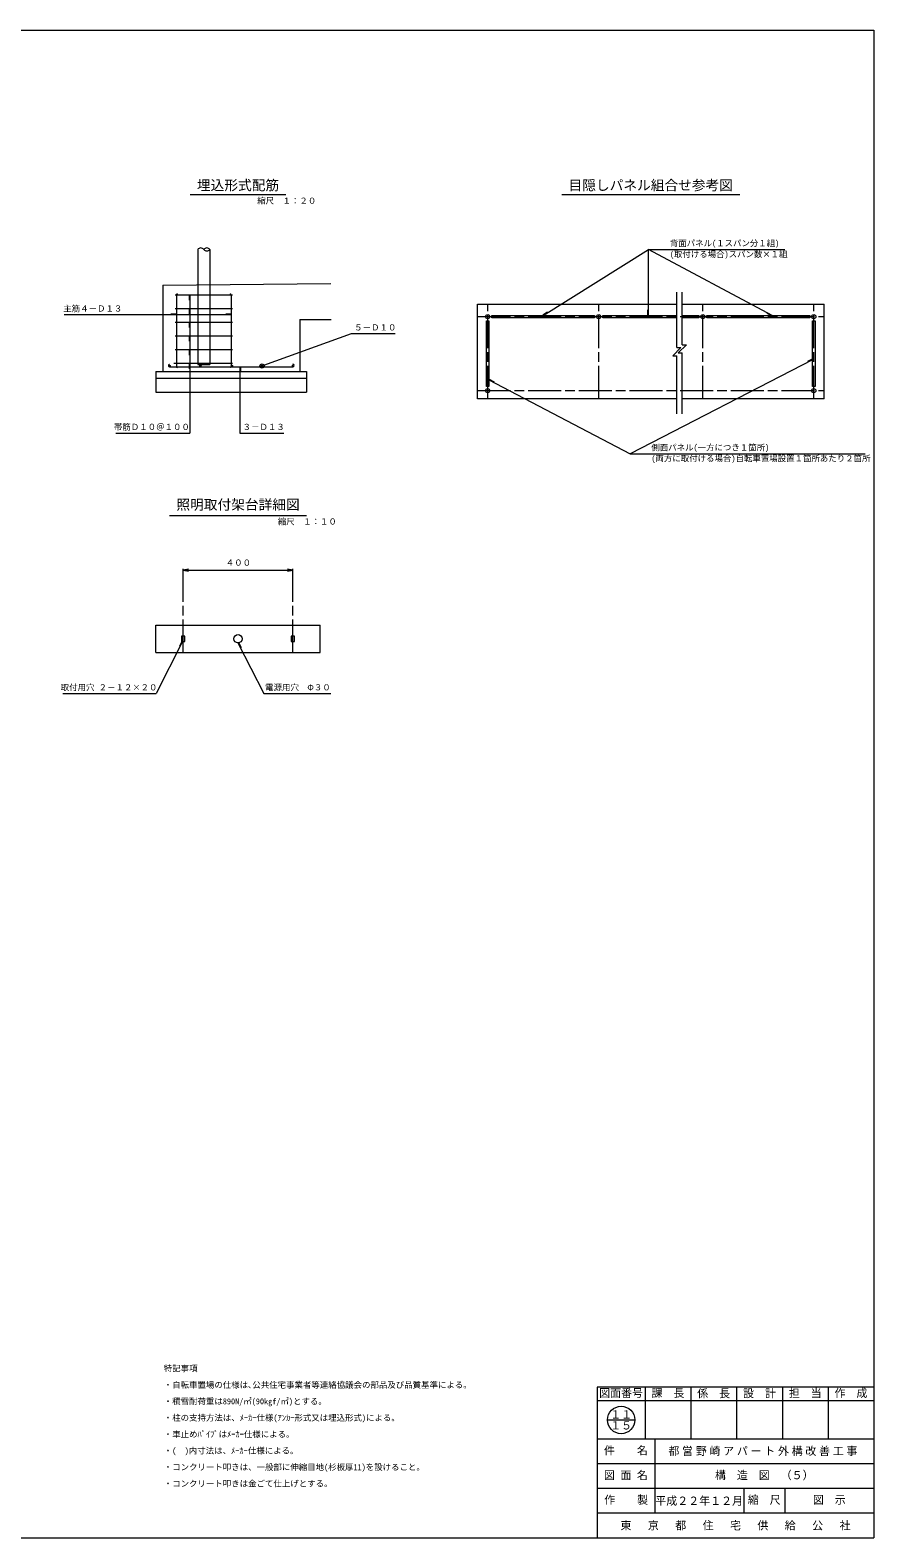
# Model space of a CAD drawing. Units: millimetres at full size, sheet at 1:20, with parts at other scales. Extents: x 474 to 16274, y 399 to 11399.
# Drawn here: x 10115 to 16274, y 399 to 11399 of the extents above; entities that cross this region are included whole.
import ezdxf
from ezdxf.enums import TextEntityAlignment as Align

# ---------------------------------------------------------------- set-up
doc = ezdxf.new("R2010")
doc.units = ezdxf.units.MM
doc.header["$LTSCALE"] = 20
doc.linetypes.add('CHAIN', pattern=[18.5, 12, -1.5, 3.5, -1.5])
for name, color, linetype, lineweight in [('レイヤ0', 2, 'Continuous', 13), ('レイヤ1', 2, 'Continuous', 13), ('レイヤ2', 3, 'Continuous', 18)]:
    doc.layers.add(name, color=color, linetype=linetype, lineweight=lineweight)
doc.styles.add('ＭＳ ゴシック', font='')
doc.styles.get('ＭＳ ゴシック').set_extended_font_data('MS Gothic')

# ---------------------------------------------------------------- blocks, each defined once
blk = doc.blocks.new('open_arrow')
at = {"color": 0, "linetype": 'Continuous', "lineweight": -2}
blk.add_lwpolyline([(7.5, 1.25), (0, 0), (7.5, -1.25)], dxfattribs=at)

msp = doc.modelspace()

# ---------------------------------------------------------------- linework, layer by layer
at = {"layer": 'レイヤ0', "color": 6}
for p, q in [((474.16, 11399.17), (16274.16, 11399.17)), ((16274.16, 11399.17), (16274.16, 399.17)), ((14254.16, 1499.17), (14254.16, 399.17)), ((16274.16, 1499.17), (14254.16, 1499.17)), ((474.16, 399.17), (16274.16, 399.17))]:
    msp.add_line(p, q, dxfattribs=at)
at = {"layer": 'レイヤ0'}
for p, q in [((14604.16, 1499.17), (14604.16, 1119.17)), ((14938.16, 1499.17), (14938.16, 1119.17)), ((15272.16, 1499.17), (15272.16, 1119.17)), ((15606.16, 1499.17), (15606.16, 1119.17)), ((15940.16, 1499.17), (15940.16, 1119.17)), ((16274.16, 1399.17), (14254.16, 1399.17)), ((14329.16, 1259.17), (14529.16, 1259.17)), ((14429.16, 1259.17), (14529.16, 1259.17)), ((16274.16, 1119.17), (14254.16, 1119.17)), ((14674.16, 1119.17), (14674.16, 579.17)), ((16274.16, 939.17), (14254.16, 939.17)), ((16274.16, 759.17), (14254.16, 759.17)), ((15324.16, 759.17), (15324.16, 579.17)), ((15624.16, 759.17), (15624.16, 579.17)), ((16274.16, 579.17), (14254.16, 579.17))]:
    msp.add_line(p, q, dxfattribs=at)
msp.add_circle((14429.16, 1259.17), 100, dxfattribs=at)
at = {"layer": 'レイヤ1', "color": 3}
for p, q in [((11282.91, 10199.17), (11982.91, 10199.17)), ((13995.59, 10199.15), (15295.59, 10199.15))]:
    msp.add_line(p, q, dxfattribs=at)
at = {"layer": 'レイヤ1'}
for p, q in [((11338.36, 9799.17), (11338.36, 8958.94)), ((11427.46, 9799.17), (11427.46, 8958.94)), ((13860.59, 9318.15), (14629.38, 9799.15)), ((14629.38, 9318.15), (14629.38, 9799.15)), ((15531.78, 9318.15), (14629.38, 9799.15)), ((14629.38, 9799.15), (15624.92, 9799.15)), ((12310.61, 9548.22), (11082.91, 9535.94)), ((11082.91, 9538.94), (11082.91, 8908.94)), ((11281.33, 9468.94), (11281.33, 8458.94)), ((11582.91, 9322.68), (10362.91, 9322.68)), ((12082.91, 9288.94), (12313.21, 9288.94)), ((12082.91, 9288.94), (12082.91, 8908.94)), ((12460.61, 9184.85), (12780.61, 9184.85)), ((11646.3, 8943.94), (11646.3, 8458.94)), ((15826.59, 8994.95), (14494.46, 8309.15)), ((11032.91, 8908.94), (11032.91, 8758.94)), ((11032.91, 8908.94), (12132.91, 8908.94)), ((11032.91, 8858.94), (12132.91, 8858.94)), ((12132.91, 8908.94), (12132.91, 8758.94)), ((13464.59, 8848.19), (14494.46, 8309.15)), ((11032.91, 8758.94), (12132.91, 8758.94)), ((10741.33, 8458.94), (11281.33, 8458.94)), ((11646.3, 8458.94), (11966.3, 8458.94)), ((14494.46, 8309.15), (16210.01, 8309.15))]:
    msp.add_line(p, q, dxfattribs=at)
at = {"layer": 'レイヤ1', "color": 6}
for p, q in [((11172.91, 9468.94), (11592.91, 9468.94)), ((11182.91, 9468.94), (11182.91, 8943.94)), ((11276.33, 9468.94), (11276.33, 9428.94)), ((11582.91, 9468.94), (11582.91, 8943.94)), ((11172.91, 9368.94), (11592.91, 9368.94)), ((11276.33, 9368.94), (11276.33, 9328.94)), ((14624.38, 9318.15), (14624.38, 9358.15)), ((11182.91, 9327.68), (11142.91, 9327.68)), ((11172.91, 9268.94), (11592.91, 9268.94)), ((11276.33, 9268.94), (11276.33, 9228.94)), ((11582.91, 9327.68), (11542.91, 9327.68)), ((13857.94, 9322.39), (13891.85, 9343.6)), ((15529.43, 9313.73), (15494.13, 9332.55)), ((11172.91, 9168.94), (11592.91, 9168.94)), ((11276.33, 9168.94), (11276.33, 9128.94)), ((11172.91, 9068.94), (11592.91, 9068.94)), ((11276.33, 9068.94), (11276.33, 9028.94)), ((11132.92, 8943.94), (12032.91, 8943.94)), ((11165.45, 8968.94), (11592.91, 8968.94)), ((11276.33, 8968.94), (11276.33, 8928.94)), ((11651.3, 8943.94), (11651.3, 8903.94)), ((15824.3, 8999.39), (15788.74, 8981.08)), ((13466.91, 8852.62), (13502.35, 8834.07))]:
    msp.add_line(p, q, dxfattribs=at)
at = {"layer": 'レイヤ1', "lineweight": 18}
for p, q in [((14835.59, 9083.77), (14835.59, 9487.23)), ((14875.59, 9103.77), (14875.59, 9487.23)), ((13380.59, 8709.15), (13380.59, 9399.15)), ((13380.59, 9399.15), (14835.59, 9399.15)), ((14875.59, 9399.15), (15910.59, 9399.15)), ((15910.59, 8709.15), (15910.59, 9399.15)), ((11822.02, 8954.04), (12460.61, 9184.85)), ((14865.59, 9083.77), (14805.59, 9023.77)), ((14805.59, 9023.77), (14835.59, 9023.77)), ((14835.59, 9083.77), (14865.59, 9083.77)), ((14835.59, 8600.9), (14835.59, 9023.77)), ((14905.59, 9103.77), (14845.59, 9043.77)), ((14845.59, 9043.77), (14875.59, 9043.77)), ((14875.59, 9103.77), (14905.59, 9103.77)), ((14875.59, 8600.9), (14875.59, 9043.77)), ((11338.36, 8958.94), (11427.46, 8958.94)), ((14835.59, 8709.15), (13380.59, 8709.15)), ((15910.59, 8709.15), (14875.59, 8709.15))]:
    msp.add_line(p, q, dxfattribs=at)
at = {"layer": 'レイヤ1', "linetype": 'CHAIN', "lineweight": 18}
for p, q in [((13455.59, 8709.15), (13455.59, 9399.15)), ((14265.59, 8709.15), (14265.59, 9399.15)), ((15025.59, 8709.15), (15025.59, 9399.15)), ((15835.59, 8709.15), (15835.59, 9399.15)), ((13380.59, 9309.15), (15910.59, 9309.15)), ((13380.59, 8769.15), (15910.59, 8769.15))]:
    msp.add_line(p, q, dxfattribs=at)
at = {"layer": 'レイヤ1', "color": 3, "lineweight": 18}
for p, q in [((13446.59, 8799.15), (13446.59, 9279.15)), ((13446.59, 9279.15), (13464.59, 9279.15)), ((13464.59, 9279.15), (13464.59, 8799.15)), ((13485.59, 9300.15), (13485.59, 9318.15)), ((13485.59, 9318.15), (14235.59, 9318.15)), ((14235.59, 9300.15), (13485.59, 9300.15)), ((14235.59, 9318.15), (14235.59, 9300.15)), ((14295.59, 9300.15), (14295.59, 9318.15)), ((14295.59, 9318.15), (14835.59, 9318.15)), ((14835.59, 9300.15), (14295.59, 9300.15)), ((14875.59, 9318.15), (14995.59, 9318.15)), ((14995.59, 9300.15), (14875.59, 9300.15)), ((14995.59, 9318.15), (14995.59, 9300.15)), ((15055.59, 9300.15), (15055.59, 9318.15)), ((15055.59, 9318.15), (15805.59, 9318.15)), ((15805.59, 9300.15), (15055.59, 9300.15)), ((15805.59, 9318.15), (15805.59, 9300.15)), ((15826.59, 8799.15), (15826.59, 9279.15)), ((15826.59, 9279.15), (15844.59, 9279.15)), ((15844.59, 9279.15), (15844.59, 8799.15)), ((13464.59, 8799.15), (13446.59, 8799.15)), ((15844.59, 8799.15), (15826.59, 8799.15))]:
    msp.add_line(p, q, dxfattribs=at)
at = {"layer": 'レイヤ1', "lineweight": 18}
for centre in [(13455.59, 9309.15), (14265.59, 9309.15), (15025.59, 9309.15), (15835.59, 9309.15), (11807.91, 8948.94), (13455.59, 8769.15), (15835.59, 8769.15)]:
    msp.add_circle(centre, 15, dxfattribs=at)
at = {"layer": 'レイヤ1', "color": 6}
for centre in [(11132.91, 8948.94), (11357.91, 8948.94), (11587.91, 8948.94), (11807.91, 8948.94), (12032.91, 8948.94)]:
    msp.add_circle(centre, 5, dxfattribs=at)
at = {"layer": 'レイヤ1'}
for centre, start, end in [((11360.64, 9782.36), 37.0336, 142.9664), ((11405.19, 9782.36), 37.0336, 142.9664), ((11405.19, 9815.97), 217.0336, 322.9664)]:
    msp.add_arc(centre, 27.9, start, end, dxfattribs=at)
at = {"layer": 'レイヤ1', "color": 6}
for centre, radius, start, end in [((11187.91, 9468.94), 5, 0, 180), ((11577.91, 9468.94), 5, 0, 180), ((11133.2, 8952.03), 8.09, 87.94463, 267.97092), ((11187.91, 8943.94), 5, 180, 0), ((11577.91, 8943.94), 5, 180, 0), ((12032.5, 8953.64), 9.71, 272.44792, 92.44792)]:
    msp.add_arc(centre, radius, start, end, dxfattribs=at)
at = {"layer": 'レイヤ2', "lineweight": 13}
msp.add_line((11133.03, 7858.8), (12133.06, 7858.8), dxfattribs=at)
at = {"layer": 'レイヤ2', "color": 2, "linetype": 'CHAIN'}
for p, q in [((11233.04, 6858.8), (11233.04, 7478.8)), ((12033.05, 6858.8), (12033.05, 7478.8))]:
    msp.add_line(p, q, dxfattribs=at)
at = {"layer": 'レイヤ2', "color": 2, "lineweight": 13}
for p, q in [((11233.04, 7458.8), (12033.05, 7458.8)), ((11228.69, 6938.8), (11034.99, 6558.8)), ((11631.96, 6928.82), (11820.58, 6558.8)), ((10354.29, 6558.8), (11034.99, 6558.8)), ((11820.58, 6558.8), (12310.61, 6558.8))]:
    msp.add_line(p, q, dxfattribs=at)
at = {"layer": 'レイヤ2'}
for p, q in [((11033.04, 7058.8), (12233.04, 7058.8)), ((11033.04, 6858.8), (11033.04, 7058.8)), ((12233.04, 6858.8), (12233.04, 7058.8)), ((11245.04, 6978.8), (11221.05, 6978.8)), ((11221.05, 6978.8), (11221.05, 6938.8)), ((11221.05, 6938.8), (11245.04, 6938.8)), ((11245.04, 6938.8), (11245.04, 6978.8)), ((12045.04, 6978.8), (12021.05, 6978.8)), ((12021.05, 6978.8), (12021.05, 6938.8)), ((12021.05, 6938.8), (12045.04, 6938.8)), ((12045.04, 6938.8), (12045.04, 6978.8)), ((11033.04, 6858.8), (12233.04, 6858.8))]:
    msp.add_line(p, q, dxfattribs=at)
at = {"layer": 'レイヤ2', "color": 6, "lineweight": 13}
for p, q in [((11222.93, 6938.5), (11206.08, 6905.44)), ((11637.72, 6928.52), (11654.57, 6895.46))]:
    msp.add_line(p, q, dxfattribs=at)
at = {"layer": 'レイヤ2'}
msp.add_circle((11633.04, 6958.8), 30, dxfattribs=at)

# ---------------------------------------------------------------- block references
at = {"layer": 'レイヤ2', "color": 2, "lineweight": 13, "xscale": 5.26, "yscale": 5.26}
msp.add_blockref('open_arrow', (11233.04, 7458.8), dxfattribs=at)
at = {"layer": 'レイヤ2', "color": 2, "lineweight": 13, "xscale": 5.26, "yscale": 5.26, "rotation": 180}
msp.add_blockref('open_arrow', (12033.05, 7458.8), dxfattribs=at)

# ---------------------------------------------------------------- texts
at = {"layer": 'レイヤ0', "color": 7, "style": 'ＭＳ ゴシック'}
for s, p in [('図面番号', (14269.15, 1408.56)), ('課\u3000長', (14651.15, 1408.48)), ('係  長', (14985.15, 1406.17)), ('設  計', (15319.15, 1406.86)), ('担  当', (15653.15, 1407.46)), ('作  成', (15987.15, 1408.4)), ('件\u3000\u3000名', (14304.15, 989.18)), ('図 面 名', (14304.15, 809.18)), ('構\u3000造\u3000図\u3000（５）', (15114.16, 809.17)), ('作\u3000\u3000製', (14306.15, 629.18)), ('縮  尺', (15354.15, 629.18)), ('図\u3000示', (15829.14, 629.17))]:
    msp.add_text(s, height=58.65, dxfattribs=at).set_placement(p, align=Align.BOTTOM_LEFT)
for s, p in [('１１', (14429.16, 1299.17)), ('１５', (14429.16, 1219.17)), ('平成２２年１２月', (14999.15, 669.18)), ('東 \u3000京 \u3000都 \u3000住 \u3000宅 \u3000供 \u3000給 \u3000公 \u3000社', (15264.15, 489.18))]:
    msp.add_text(s, height=58.65, dxfattribs=at).set_placement(p, align=Align.MIDDLE_CENTER)
at = {"layer": 'レイヤ0', "color": 7, "insert": (15474.16, 1029.18), "char_height": 58.65, "attachment_point": 5, "style": 'ＭＳ ゴシック'}
msp.add_mtext('\\T1.25;都営野崎アパート外構改善工事', dxfattribs=at)
at = {"layer": 'レイヤ1', "color": 7, "style": 'ＭＳ ゴシック'}
for s, height, p in [('埋込形式配筋', 73.31, (11332.91, 10209.17)), ('目隠しパネル組合せ参考図', 73.31, (14045.59, 10209.15)), ('縮尺\u3000１：２０', 43.99, (11772.91, 10119.19)), ('背面パネル(１スパン分１組)', 43.99, (14784.92, 9809.15)), ('(取付ける場合)スパン数×１組', 43.99, (14784.92, 9729.14)), ('５－Ｄ１０', 43.99, (12480.61, 9194.85)), ('３－Ｄ１３', 43.99, (11666.3, 8468.94)), ('側面パネル(一方につき１箇所)', 43.99, (14650.01, 8319.15)), ('(両方に取付ける場合)自転車置場設置１箇所あたり２箇所', 43.99, (14650.01, 8239.14)), ('特記事項', 43.99, (11090.75, 1599.74)), ('・自転車置場の仕様は､公共住宅事業者等連絡協議会の部品及び品質基準による｡', 43.99, (11090.75, 1479.74)), ('・積雪耐荷重は890N/㎡(90kgf/㎡)とする。', 43.99, (11090.75, 1359.74)), ('・柱の支持方法は、ﾒｰｶｰ仕様(ｱﾝｶｰ形式又は埋込形式)による。', 43.99, (11090.75, 1239.74)), ('・車止めﾊﾟｲﾌﾟはﾒｰｶｰ仕様による。', 43.99, (11090.75, 1119.74)), ('・(\u3000)内寸法は、ﾒｰｶｰ仕様による。', 43.99, (11090.75, 999.74)), ('・コンクリート叩きは、一般部に伸縮目地(杉板厚11)を設けること。', 43.99, (11090.75, 879.74)), ('・コンクリート叩きは金ごて仕上げとする。', 43.99, (11090.75, 759.74))]:
    msp.add_text(s, height=height, dxfattribs=at).set_placement(p, align=Align.BOTTOM_LEFT)
msp.add_text('主筋４－Ｄ１３', height=43.99, dxfattribs=at).set_placement((10572.91, 9332.68), align=Align.BOTTOM_CENTER)
msp.add_text('帯筋Ｄ１０＠１００', height=43.99, dxfattribs=at).set_placement((11281.33, 8468.94), align=Align.BOTTOM_RIGHT)
at = {"layer": 'レイヤ2', "color": 7, "style": 'ＭＳ ゴシック'}
for s, height, p in [('照明取付架台詳細図', 73.31, (11183.06, 7878.84)), ('縮尺\u3000１：１０', 43.99, (11923.06, 7778.86)), ('電源用穴\u3000Φ３０', 43.99, (11830.61, 6568.83))]:
    msp.add_text(s, height=height, dxfattribs=at).set_placement(p, align=Align.BOTTOM_LEFT)
at = {"layer": 'レイヤ2', "color": 2, "style": 'ＭＳ ゴシック'}
msp.add_text('４００', height=43.99, dxfattribs=at).set_placement((11543.05, 7478.8), align=Align.BOTTOM_LEFT)
at = {"layer": 'レイヤ2', "color": 7, "style": 'ＭＳ ゴシック'}
msp.add_text('取付用穴 ２－１２×２０', height=43.99, dxfattribs=at).set_placement((11044.29, 6568.83), align=Align.BOTTOM_RIGHT)

doc.saveas('drawing.dxf')
